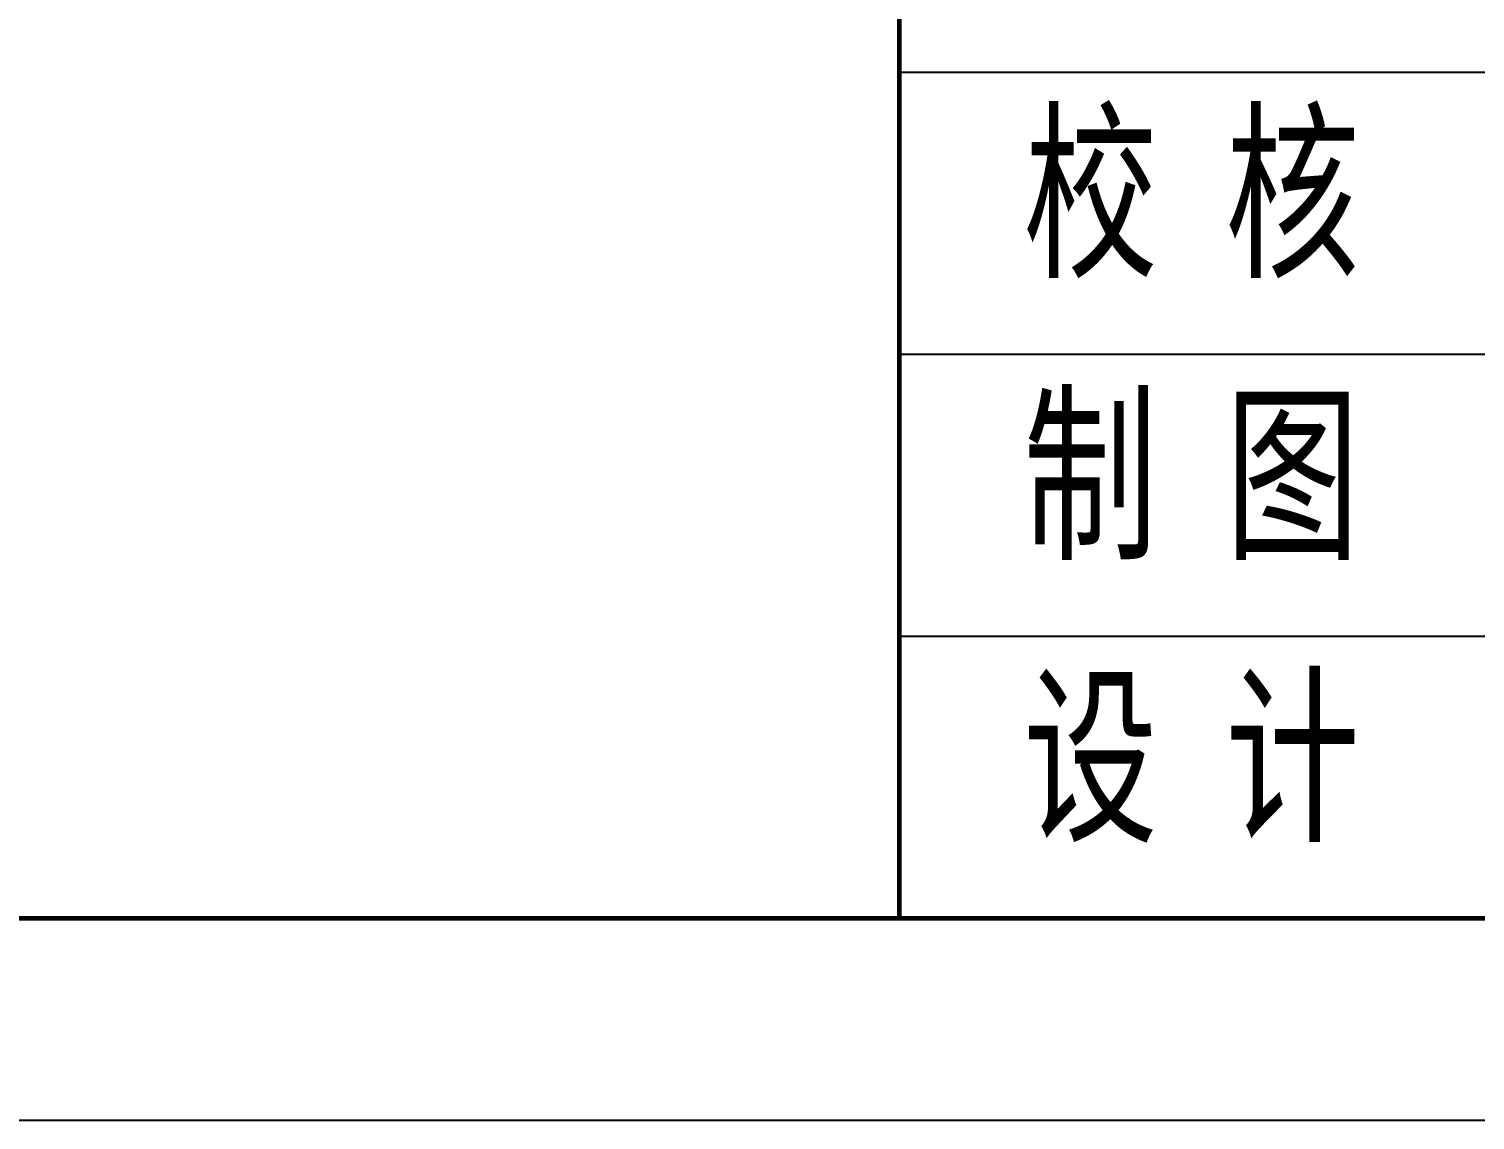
# Model space of a CAD drawing. Extents: x 695776 to 1250176, y 4443437 to 9025597.
# Drawn here: x 980584 to 984889, y 4538450 to 4541700 of the extents above; entities that cross this region are included whole.
import ezdxf

# ---------------------------------------------------------------- set-up
doc = ezdxf.new("R2010")
doc.units = 0
doc.header["$LTSCALE"] = 0.5
doc.layers.add('图框', color=7, linetype='CONTINUOUS')
doc.styles.add('仿宋', font='仿宋_GB2312.ttf', dxfattribs={"width": 0.7})

msp = doc.modelspace()

# ---------------------------------------------------------------- linework, layer by layer
at = {"layer": '图框', "color": 7, "lineweight": 60}
msp.add_line((983176.0295, 4539049.599), (983176.0295, 4546369.599), dxfattribs=at)
at = {"layer": '图框', "color": 7}
for p, q in [((989176.0295, 4541569.599), (983176.0295, 4541569.599)), ((997576.0295, 4540729.599), (983176.0295, 4540729.599)), ((997576.032, 4540729.5995), (983176.032, 4540729.5995)), ((997576.0295, 4539889.599), (983176.0295, 4539889.599))]:
    msp.add_line(p, q, dxfattribs=at)
at = {"layer": '图框', "linetype": 'Continuous', "lineweight": -2, "flags": 128}
msp.add_lwpolyline([(947776.0295, 4574089.599), (947776.0295, 4538449.599), (998176.0295, 4538449.599), (998176.0295, 4574089.599), (947776.0295, 4574089.599)], dxfattribs=at)
at = {"layer": '图框', "linetype": 'Continuous', "lineweight": 60, "flags": 128}
msp.add_lwpolyline([(950776.0295, 4573489.599), (997576.0295, 4573489.599), (997576.0295, 4539049.599), (950776.0295, 4539049.599), (950776.0295, 4573489.599)], dxfattribs=at)

# ---------------------------------------------------------------- texts
at = {"layer": '图框', "linetype": 'Continuous', "char_height": 420, "width": 1384.032427, "attachment_point": 1, "style": '仿宋'}
for s, insert in [('校 核', (983543.8448, 4541423.3468)), ('制 图', (983543.8448, 4540583.3468)), ('设 计', (983543.8448, 4539743.3468))]:
    msp.add_mtext(s, dxfattribs=dict(at, insert=insert))

doc.saveas('drawing.dxf')
